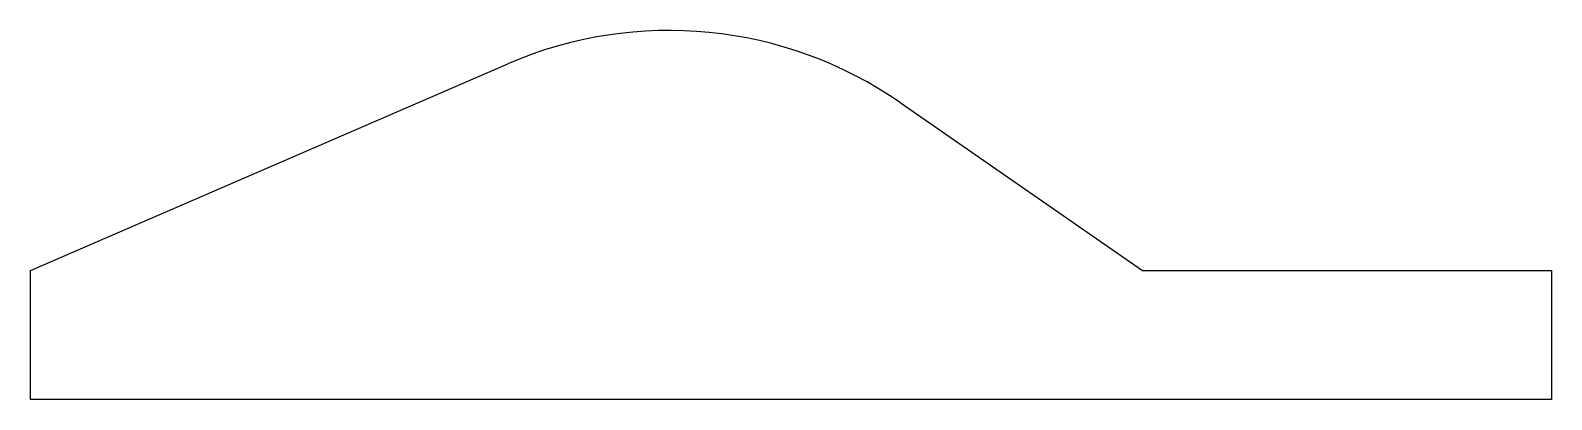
# Model space of a CAD drawing. Header units: millimetres. Extents: x 36 to 186, y 0 to 36.
import ezdxf

# ---------------------------------------------------------------- set-up
doc = ezdxf.new("R2010")
doc.units = ezdxf.units.MM

msp = doc.modelspace()

# ---------------------------------------------------------------- linework, layer by layer
at = {"color": 7, "linetype": 'Continuous'}
for p, q in [((36.46, 12.75), (83.55, 33.14)), ((122.23, 29.31), (146.11, 12.75)), ((36.46, 0), (36.46, 12.75)), ((146.11, 12.75), (186.46, 12.75)), ((186.46, 12.75), (186.46, 0)), ((186.46, 0), (36.46, 0))]:
    msp.add_line(p, q, dxfattribs=at)
msp.add_arc((99.44, -3.57), 40, 55.2683, 113.4102, dxfattribs=at)

doc.saveas('drawing.dxf')
